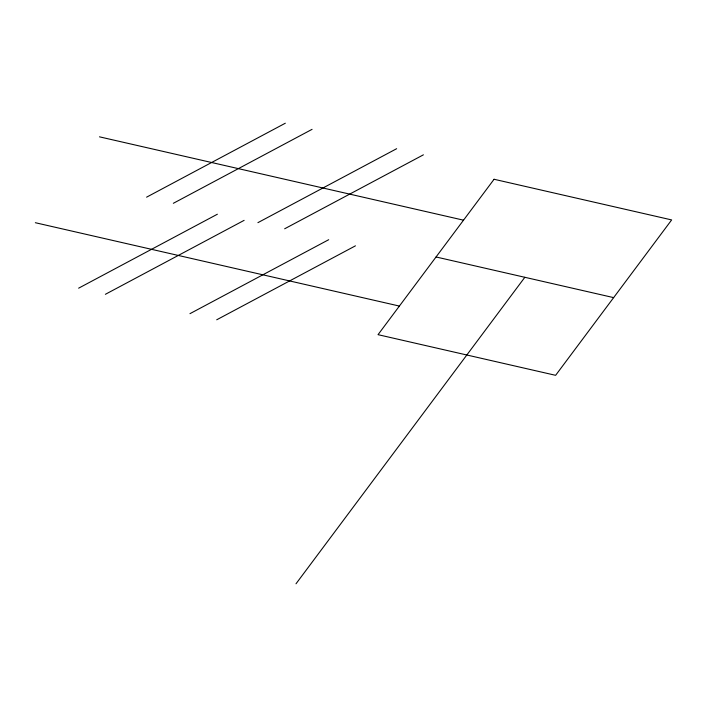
<?xml version="1.0" encoding="UTF-8"?>
<svg xmlns="http://www.w3.org/2000/svg" width="707" height="707" viewBox="0 0 707 707"><rect width="100%" height="100%" fill="white"/><g stroke="black" fill="none" stroke-linecap="round" stroke-linejoin="round"><path stroke-width="1.06" d="M295.994 583.788L524.841 277.294M146.588 197.173L285.328 123.212M173.339 203.298L312.079 129.337M78.627 288.182L217.376 214.221M105.378 294.306L244.127 220.354M257.905 222.661L396.654 148.7M284.656 228.785L423.405 154.824M189.953 313.669L328.693 239.708M216.704 319.794L355.444 245.833M99.475 136.831L463.518 220.177M436.051 256.968L613.632 297.62M35.35 222.714L399.393 306.069M494.069 179.269L378.033 334.667L555.622 375.32L671.65 219.921L494.069 179.269"/></g></svg>
